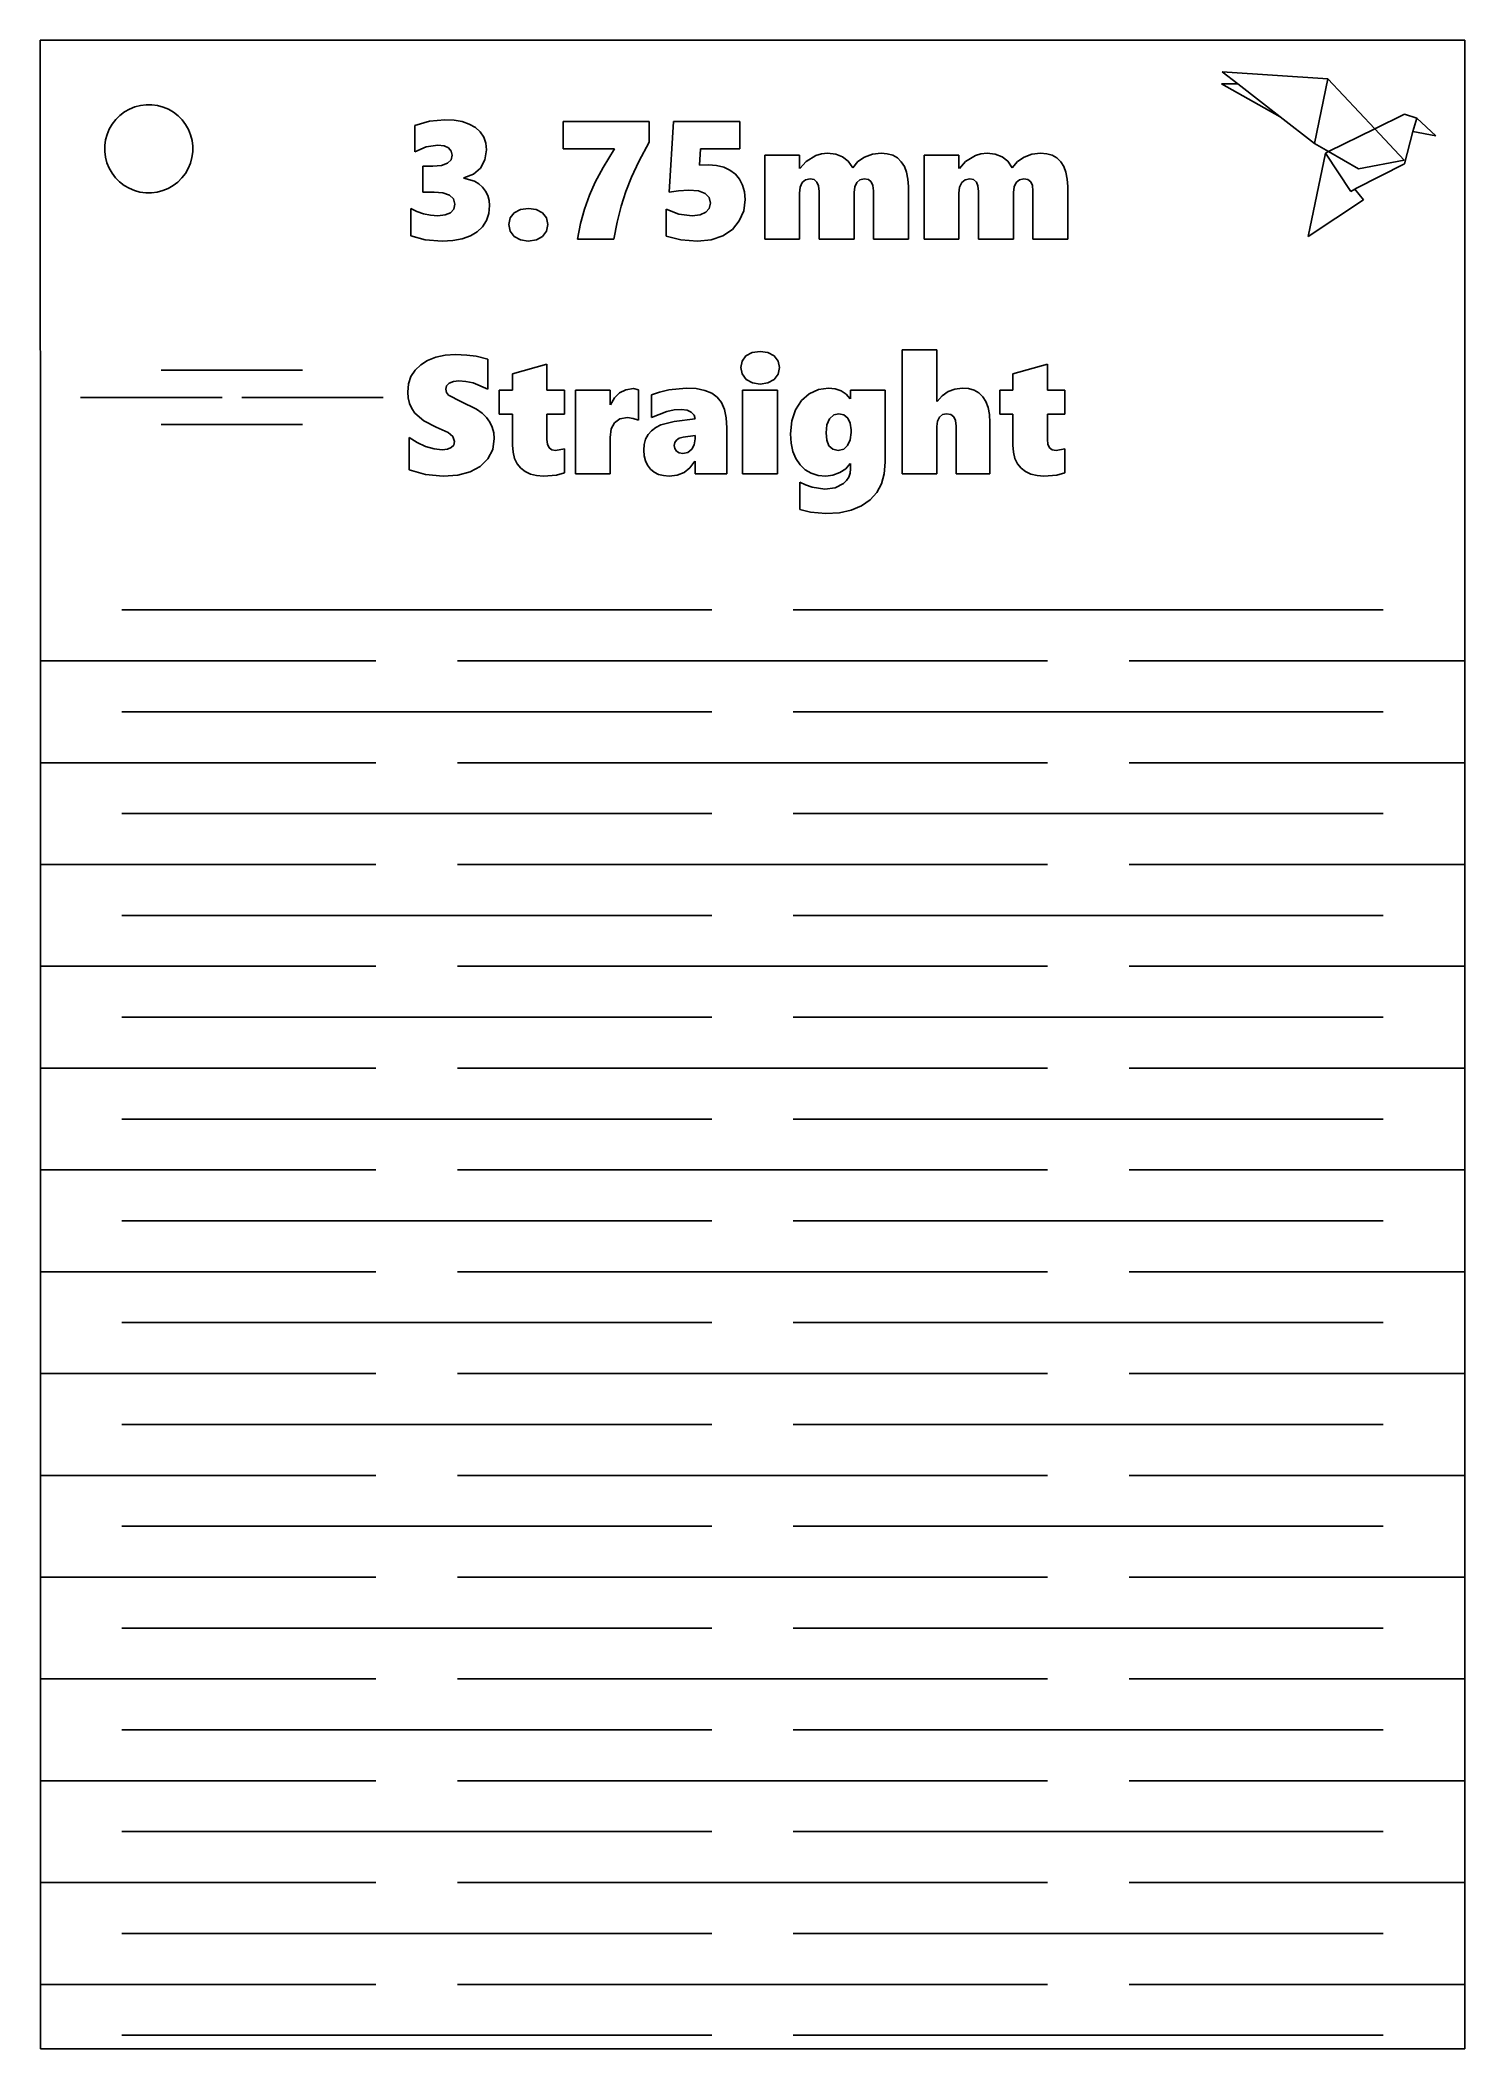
# Model space of a CAD drawing. Extents: x -52 to 52, y -74 to 74.
import ezdxf

# ---------------------------------------------------------------- set-up
doc = ezdxf.new("R2010")
doc.units = 0
doc.header["$MEASUREMENT"] = 0
doc.layers.get('0').update_dxf_attribs({"linetype": 'CONTINUOUS'})

msp = doc.modelspace()

# ---------------------------------------------------------------- linework, layer by layer
for p, q in [((-52.47, 73.99), (52.47, 73.99)), ((-52.47, 73.99), (-52.45, 28.26)), ((52.47, 73.99), (52.47, 28.26)), ((42.39, 71.14), (34.6, 71.65)), ((34.6, 71.65), (35.74, 70.77)), ((42.39, 71.14), (41.41, 66.38)), ((45.84, 67.46), (42.39, 71.14)), ((34.54, 70.77), (38.88, 68.34)), ((35.74, 70.77), (34.54, 70.77)), ((35.74, 70.77), (38.88, 68.34)), ((-46.91, 68.14), (-47.17, 67.81)), ((-46.61, 68.44), (-46.91, 68.14)), ((-46.27, 68.7), (-46.61, 68.44)), ((-45.9, 68.91), (-46.27, 68.7)), ((-45.5, 69.07), (-45.9, 68.91)), ((-45.09, 69.18), (-45.5, 69.07)), ((-44.67, 69.23), (-45.09, 69.18)), ((-44.25, 69.23), (-44.67, 69.23)), ((-43.83, 69.17), (-44.25, 69.23)), ((-43.42, 69.06), (-43.83, 69.17)), ((-43.02, 68.9), (-43.42, 69.06)), ((-42.66, 68.68), (-43.02, 68.9)), ((-42.32, 68.42), (-42.66, 68.68)), ((-42.02, 68.12), (-42.32, 68.42)), ((-41.76, 67.78), (-42.02, 68.12)), ((-23.79, 68.02), (-22.66, 68.13)), ((-22.66, 68.13), (-21.98, 68.1)), ((-21.98, 68.1), (-21.38, 67.99)), ((38.88, 68.34), (41.41, 66.38)), ((48.02, 68.54), (45.84, 67.46)), ((48.94, 68.24), (48.02, 68.54)), ((48.94, 68.24), (48.65, 67.25)), ((50.35, 66.94), (48.94, 68.24)), ((-47.66, 66.64), (-47.72, 66.22)), ((-47.55, 67.05), (-47.66, 66.64)), ((-47.38, 67.44), (-47.55, 67.05)), ((-47.17, 67.81), (-47.38, 67.44)), ((-41.55, 67.41), (-41.76, 67.78)), ((-41.39, 67.02), (-41.55, 67.41)), ((-41.28, 66.61), (-41.39, 67.02)), ((-41.23, 66.19), (-41.28, 66.61)), ((-24.87, 67.7), (-23.79, 68.02)), ((-24.87, 65.77), (-24.87, 67.7)), ((-21.38, 67.99), (-20.86, 67.8)), ((-20.86, 67.8), (-20.41, 67.55)), ((-20.41, 67.55), (-20.05, 67.23)), ((-20.05, 67.23), (-19.8, 66.85)), ((-19.8, 66.85), (-19.65, 66.41)), ((-13.94, 65.98), (-13.94, 67.99)), ((-13.94, 67.99), (-7.61, 67.99)), ((-7.61, 67.99), (-7.61, 66.47)), ((-6.14, 62.79), (-5.82, 67.99)), ((-5.82, 67.99), (-0.93, 67.99)), ((-0.93, 67.99), (-0.93, 65.98)), ((45.84, 67.46), (42.44, 65.79)), ((48, 65.16), (45.84, 67.46)), ((48.04, 64.88), (48.65, 67.25)), ((48.65, 67.25), (50.35, 66.94)), ((-47.72, 66.22), (-47.72, 65.79)), ((-47.72, 65.79), (-47.66, 65.37)), ((-47.66, 65.37), (-47.56, 64.96)), ((-41.4, 64.93), (-41.29, 65.34)), ((-41.29, 65.34), (-41.23, 65.76)), ((-41.23, 65.76), (-41.23, 66.19)), ((-24.03, 66.13), (-24.87, 65.77)), ((-23.19, 66.26), (-24.03, 66.13)), ((-22.72, 66.21), (-23.19, 66.26)), ((-22.39, 66.06), (-22.72, 66.21)), ((-22.47, 64.92), (-22.21, 65.18)), ((-22.19, 65.82), (-22.39, 66.06)), ((-22.21, 65.18), (-22.13, 65.51)), ((-22.13, 65.51), (-22.19, 65.82)), ((-19.71, 65.18), (-20.03, 64.57)), ((-19.6, 65.92), (-19.71, 65.18)), ((-19.65, 66.41), (-19.6, 65.92)), ((-10.17, 65.98), (-13.94, 65.98)), ((-11, 64.62), (-10.17, 65.98)), ((-7.61, 66.47), (-8.37, 65.05)), ((-3.82, 65.98), (-3.91, 64.77)), ((-0.93, 65.98), (-3.82, 65.98)), ((0.9, 59.33), (0.9, 65.51)), ((0.9, 65.51), (3.47, 65.51)), ((3.47, 65.51), (3.47, 64.54)), ((3.95, 65.06), (4.67, 65.5)), ((4.67, 65.5), (5.08, 65.62)), ((5.08, 65.62), (5.53, 65.66)), ((5.53, 65.66), (6.14, 65.6)), ((6.14, 65.6), (6.64, 65.4)), ((6.64, 65.4), (7.05, 65.07)), ((7.77, 65.04), (8.26, 65.38)), ((8.26, 65.38), (8.83, 65.59)), ((8.83, 65.59), (9.47, 65.66)), ((9.47, 65.66), (9.93, 65.62)), ((9.93, 65.62), (10.33, 65.51)), ((10.33, 65.51), (10.67, 65.31)), ((10.67, 65.31), (10.96, 65.03)), ((12.64, 59.33), (12.64, 65.51)), ((12.64, 65.51), (15.21, 65.51)), ((15.21, 65.51), (15.21, 64.54)), ((15.7, 65.06), (16.42, 65.5)), ((16.42, 65.5), (16.83, 65.62)), ((16.83, 65.62), (17.28, 65.66)), ((17.28, 65.66), (17.88, 65.6)), ((17.88, 65.6), (18.39, 65.4)), ((18.39, 65.4), (18.8, 65.07)), ((19.52, 65.04), (20.01, 65.38)), ((20.01, 65.38), (20.58, 65.59)), ((20.58, 65.59), (21.21, 65.66)), ((21.21, 65.66), (21.67, 65.62)), ((21.67, 65.62), (22.07, 65.51)), ((22.07, 65.51), (22.42, 65.31)), ((22.42, 65.31), (22.71, 65.03)), ((42.2, 65.67), (40.93, 59.52)), ((41.41, 66.38), (42.44, 65.79)), ((42.44, 65.79), (42.2, 65.67)), ((42.2, 65.67), (44.07, 62.84)), ((42.44, 65.79), (44.65, 64.52)), ((44.65, 64.52), (48, 65.16)), ((-47.56, 64.96), (-47.39, 64.56)), ((-47.39, 64.56), (-47.18, 64.2)), ((-47.18, 64.2), (-46.93, 63.86)), ((-46.93, 63.86), (-46.63, 63.56)), ((-42.34, 63.54), (-42.04, 63.84)), ((-42.04, 63.84), (-41.78, 64.17)), ((-41.78, 64.17), (-41.56, 64.54)), ((-41.56, 64.54), (-41.4, 64.93)), ((-24.29, 62.8), (-24.29, 64.7)), ((-24.29, 64.7), (-23.55, 64.7)), ((-23.55, 64.7), (-22.92, 64.75)), ((-22.92, 64.75), (-22.47, 64.92)), ((-20.56, 64.11), (-21.26, 63.85)), ((-21.26, 63.85), (-21.26, 63.82)), ((-21.26, 63.82), (-20.48, 63.59)), ((-20.03, 64.57), (-20.56, 64.11)), ((-11.58, 63.53), (-11, 64.62)), ((-8.92, 63.9), (-9.33, 62.84)), ((-8.37, 65.05), (-8.92, 63.9)), ((-3.91, 64.77), (-3.25, 64.81)), ((-3.25, 64.81), (-2.65, 64.76)), ((-2.65, 64.76), (-2.12, 64.64)), ((-2.12, 64.64), (-1.66, 64.42)), ((-1.66, 64.42), (-1.26, 64.12)), ((-1.26, 64.12), (-0.95, 63.75)), ((-0.95, 63.75), (-0.73, 63.31)), ((3.49, 64.54), (3.95, 65.06)), ((3.91, 63.71), (3.67, 63.51)), ((4.26, 63.78), (3.91, 63.71)), ((4.54, 63.72), (4.26, 63.78)), ((4.74, 63.54), (4.54, 63.72)), ((7.05, 65.07), (7.39, 64.58)), ((7.39, 64.58), (7.77, 65.04)), ((7.91, 63.71), (7.68, 63.51)), ((8.23, 63.78), (7.91, 63.71)), ((8.54, 63.73), (8.23, 63.78)), ((8.75, 63.56), (8.54, 63.73)), ((10.96, 65.03), (11.19, 64.68)), ((11.19, 64.68), (11.35, 64.26)), ((11.35, 64.26), (11.45, 63.76)), ((11.45, 63.76), (11.48, 63.2)), ((15.24, 64.54), (15.7, 65.06)), ((15.66, 63.71), (15.41, 63.51)), ((16.01, 63.78), (15.66, 63.71)), ((16.29, 63.72), (16.01, 63.78)), ((16.49, 63.54), (16.29, 63.72)), ((18.8, 65.07), (19.14, 64.58)), ((19.14, 64.58), (19.52, 65.04)), ((19.66, 63.71), (19.42, 63.51)), ((19.98, 63.78), (19.66, 63.71)), ((20.29, 63.73), (19.98, 63.78)), ((20.5, 63.56), (20.29, 63.73)), ((22.71, 65.03), (22.93, 64.68)), ((22.93, 64.68), (23.09, 64.26)), ((23.09, 64.26), (23.19, 63.76)), ((23.19, 63.76), (23.22, 63.2)), ((44.45, 63.06), (48.04, 64.88)), ((-46.63, 63.56), (-46.29, 63.29)), ((-46.29, 63.29), (-45.92, 63.08)), ((-45.92, 63.08), (-45.53, 62.92)), ((-45.53, 62.92), (-45.12, 62.8)), ((-45.12, 62.8), (-44.7, 62.75)), ((-44.7, 62.75), (-44.28, 62.75)), ((-44.28, 62.75), (-43.85, 62.8)), ((-43.85, 62.8), (-43.44, 62.91)), ((-43.44, 62.91), (-43.05, 63.07)), ((-43.05, 63.07), (-42.68, 63.28)), ((-42.68, 63.28), (-42.34, 63.54)), ((-23.45, 62.8), (-24.29, 62.8)), ((-22.81, 62.74), (-23.45, 62.8)), ((-22.32, 62.57), (-22.81, 62.74)), ((-22.02, 62.29), (-22.32, 62.57)), ((-21.92, 61.92), (-22.02, 62.29)), ((-20.48, 63.59), (-20.16, 63.4)), ((-20.16, 63.4), (-19.88, 63.15)), ((-19.88, 63.15), (-19.66, 62.86)), ((-19.66, 62.86), (-19.5, 62.54)), ((-19.5, 62.54), (-19.4, 62.19)), ((-19.4, 62.19), (-19.37, 61.81)), ((-12.37, 61.55), (-12.01, 62.56)), ((-12.01, 62.56), (-11.58, 63.53)), ((-9.33, 62.84), (-9.68, 61.75)), ((-5.44, 62.9), (-6.14, 62.79)), ((-4.68, 62.94), (-5.44, 62.9)), ((-3.98, 62.88), (-4.68, 62.94)), ((-3.49, 62.7), (-3.98, 62.88)), ((-3.19, 62.4), (-3.49, 62.7)), ((-3.09, 61.99), (-3.19, 62.4)), ((-0.73, 63.31), (-0.59, 62.82)), ((-0.55, 62.26), (-0.65, 61.42)), ((-0.59, 62.82), (-0.55, 62.26)), ((3.52, 63.17), (3.47, 62.72)), ((3.47, 62.72), (3.47, 59.33)), ((3.67, 63.51), (3.52, 63.17)), ((4.86, 63.25), (4.74, 63.54)), ((4.9, 62.83), (4.86, 63.25)), ((4.9, 59.33), (4.9, 62.83)), ((7.53, 63.19), (7.48, 62.77)), ((7.48, 62.77), (7.48, 59.33)), ((7.68, 63.51), (7.53, 63.19)), ((8.87, 63.28), (8.75, 63.56)), ((8.91, 62.89), (8.87, 63.28)), ((8.91, 59.33), (8.91, 62.89)), ((11.48, 63.2), (11.48, 59.33)), ((15.26, 63.17), (15.21, 62.72)), ((15.21, 62.72), (15.21, 59.33)), ((15.41, 63.51), (15.26, 63.17)), ((16.61, 63.25), (16.49, 63.54)), ((16.65, 62.83), (16.61, 63.25)), ((16.65, 59.33), (16.65, 62.83)), ((19.27, 63.19), (19.22, 62.77)), ((19.22, 62.77), (19.22, 59.33)), ((19.42, 63.51), (19.27, 63.19)), ((20.62, 63.28), (20.5, 63.56)), ((20.66, 62.89), (20.62, 63.28)), ((20.66, 59.33), (20.66, 62.89)), ((23.22, 63.2), (23.22, 59.33)), ((40.93, 59.52), (45.02, 62.23)), ((44.07, 62.84), (44.37, 63.02)), ((44.37, 63.02), (44.45, 63.06)), ((45.02, 62.23), (44.37, 63.02)), ((-25.17, 59.57), (-25.17, 61.58)), ((-25.17, 61.58), (-24.73, 61.37)), ((-24.73, 61.37), (-24.24, 61.2)), ((-24.24, 61.2), (-23.72, 61.1)), ((-23.72, 61.1), (-23.19, 61.06)), ((-23.19, 61.06), (-22.65, 61.12)), ((-22.65, 61.12), (-22.25, 61.28)), ((-22.25, 61.28), (-22, 61.55)), ((-22, 61.55), (-21.92, 61.92)), ((-19.6, 60.7), (-19.88, 60.25)), ((-19.43, 61.22), (-19.6, 60.7)), ((-19.37, 61.81), (-19.43, 61.22)), ((-17.94, 60.41), (-17.85, 60.89)), ((-17.85, 60.89), (-17.55, 61.27)), ((-17.55, 61.27), (-17.1, 61.51)), ((-17.1, 61.51), (-16.51, 61.6)), ((-16.51, 61.6), (-15.93, 61.51)), ((-15.93, 61.51), (-15.47, 61.27)), ((-15.47, 61.27), (-15.17, 60.89)), ((-15.17, 60.89), (-15.08, 60.41)), ((-12.67, 60.48), (-12.37, 61.55)), ((-9.68, 61.75), (-9.98, 60.59)), ((-6.35, 59.54), (-6.35, 61.55)), ((-6.35, 61.55), (-5.42, 61.18)), ((-5.42, 61.18), (-4.44, 61.06)), ((-4.44, 61.06), (-3.86, 61.12)), ((-3.86, 61.12), (-3.43, 61.31)), ((-3.43, 61.31), (-3.18, 61.6)), ((-3.18, 61.6), (-3.09, 61.99)), ((-0.65, 61.42), (-0.97, 60.67)), ((-24.11, 59.29), (-25.17, 59.57)), ((-22.87, 59.18), (-24.11, 59.29)), ((-22.07, 59.22), (-22.87, 59.18)), ((-21.38, 59.35), (-22.07, 59.22)), ((-20.78, 59.57), (-21.38, 59.35)), ((-20.28, 59.87), (-20.78, 59.57)), ((-19.88, 60.25), (-20.28, 59.87)), ((-17.84, 59.93), (-17.94, 60.41)), ((-17.55, 59.53), (-17.84, 59.93)), ((-17.1, 59.27), (-17.55, 59.53)), ((-16.53, 59.18), (-17.1, 59.27)), ((-15.92, 59.27), (-16.53, 59.18)), ((-15.46, 59.52), (-15.92, 59.27)), ((-15.17, 59.91), (-15.46, 59.52)), ((-15.08, 60.41), (-15.17, 59.91)), ((-12.88, 59.33), (-12.67, 60.48)), ((-10.21, 59.33), (-12.88, 59.33)), ((-9.98, 60.59), (-10.21, 59.33)), ((-5.29, 59.28), (-6.35, 59.54)), ((-4.04, 59.18), (-5.29, 59.28)), ((-3.04, 59.28), (-4.04, 59.18)), ((-2.18, 59.57), (-3.04, 59.28)), ((-1.48, 60.04), (-2.18, 59.57)), ((-0.97, 60.67), (-1.48, 60.04)), ((3.47, 59.33), (0.9, 59.33)), ((7.48, 59.33), (4.9, 59.33)), ((11.48, 59.33), (8.91, 59.33)), ((15.21, 59.33), (12.64, 59.33)), ((19.22, 59.33), (16.65, 59.33)), ((23.22, 59.33), (20.66, 59.33)), ((-24.44, 50.08), (-23.93, 50.4)), ((-23.93, 50.4), (-23.33, 50.64)), ((-23.33, 50.64), (-22.65, 50.78)), ((-22.65, 50.78), (-21.88, 50.83)), ((-21.88, 50.83), (-21.05, 50.79)), ((-21.05, 50.79), (-20.36, 50.7)), ((-20.36, 50.7), (-19.49, 50.49)), ((-19.49, 50.49), (-19.49, 48.29)), ((-0.87, 49.87), (-0.77, 50.35)), ((-0.77, 50.35), (-0.48, 50.73)), ((-0.48, 50.73), (-0.03, 50.98)), ((-0.03, 50.98), (0.56, 51.06)), ((0.56, 51.06), (1.14, 50.98)), ((1.14, 50.98), (1.6, 50.73)), ((1.6, 50.73), (1.9, 50.35)), ((1.9, 50.35), (1.99, 49.87)), ((11.02, 42.03), (11.02, 51.18)), ((11.02, 51.18), (13.59, 51.18)), ((13.59, 51.18), (13.59, 47.37)), ((-43.57, 49.67), (-33.14, 49.67)), ((-25.34, 48.66), (-25.16, 49.2)), ((-25.16, 49.2), (-24.86, 49.67)), ((-24.86, 49.67), (-24.44, 50.08)), ((-22.03, 48.85), (-22.34, 48.73)), ((-21.64, 48.89), (-22.03, 48.85)), ((-21.11, 48.85), (-21.64, 48.89)), ((-20.57, 48.74), (-21.11, 48.85)), ((-17.68, 49.42), (-15.14, 50.12)), ((-17.68, 48.21), (-17.68, 49.42)), ((-15.14, 50.12), (-15.14, 48.21)), ((-0.77, 49.4), (-0.87, 49.87)), ((-0.47, 49), (-0.77, 49.4)), ((-0.01, 48.74), (-0.47, 49)), ((1.6, 48.99), (1.14, 48.74)), ((1.9, 49.38), (1.6, 48.99)), ((1.99, 49.87), (1.9, 49.38)), ((19.18, 49.42), (21.72, 50.12)), ((19.18, 48.21), (19.18, 49.42)), ((21.72, 50.12), (21.72, 48.21)), ((-49.51, 47.67), (-39.07, 47.67)), ((-37.63, 47.67), (-27.2, 47.67)), ((-25.4, 48.07), (-25.34, 48.66)), ((-25.36, 47.64), (-25.4, 48.07)), ((-25.27, 47.23), (-25.36, 47.64)), ((-22.54, 48.53), (-22.6, 48.28)), ((-22.6, 48.28), (-22.55, 48.03)), ((-22.55, 48.03), (-22.39, 47.83)), ((-22.34, 48.73), (-22.54, 48.53)), ((-22.39, 47.83), (-21.49, 47.37)), ((-21.49, 47.37), (-20.34, 46.8)), ((-19.49, 48.29), (-20.57, 48.74)), ((-18.65, 46.43), (-18.65, 48.21)), ((-18.65, 48.21), (-17.68, 48.21)), ((-15.14, 48.21), (-13.86, 48.21)), ((-13.86, 48.21), (-13.86, 46.43)), ((-13.05, 42.03), (-13.05, 48.21)), ((-13.05, 48.21), (-10.48, 48.21)), ((-10.48, 48.21), (-10.48, 47.12)), ((-10.46, 47.12), (-10.17, 47.64)), ((-10.17, 47.64), (-9.79, 48.01)), ((-9.79, 48.01), (-9.32, 48.24)), ((-9.32, 48.24), (-8.77, 48.32)), ((-8.77, 48.32), (-8.41, 48.24)), ((-8.41, 48.24), (-8.41, 46)), ((-7.43, 47.86), (-6.86, 48.06)), ((-7.43, 46.19), (-7.43, 47.86)), ((-6.86, 48.06), (-6.17, 48.22)), ((-6.17, 48.22), (-4.88, 48.36)), ((-4.88, 48.36), (-4.15, 48.32)), ((-4.15, 48.32), (-3.52, 48.19)), ((-3.52, 48.19), (-3, 47.98)), ((-3, 47.98), (-2.6, 47.68)), ((-2.6, 47.68), (-2.29, 47.29)), ((-0.73, 42.03), (-0.73, 48.21)), ((-0.73, 48.21), (1.84, 48.21)), ((0.56, 48.65), (-0.01, 48.74)), ((1.14, 48.74), (0.56, 48.65)), ((1.84, 48.21), (1.84, 42.03)), ((3.17, 46.76), (3.61, 47.44)), ((3.61, 47.44), (4.18, 47.94)), ((4.18, 47.94), (4.86, 48.25)), ((4.86, 48.25), (5.6, 48.36)), ((5.6, 48.36), (6.1, 48.31)), ((6.1, 48.31), (6.54, 48.16)), ((6.54, 48.16), (6.9, 47.91)), ((6.9, 47.91), (7.2, 47.57)), ((7.22, 47.57), (7.22, 48.21)), ((7.22, 48.21), (9.78, 48.21)), ((9.78, 48.21), (9.78, 42.89)), ((13.61, 47.37), (13.98, 47.79)), ((13.98, 47.79), (14.42, 48.1)), ((14.42, 48.1), (14.91, 48.29)), ((14.91, 48.29), (15.44, 48.36)), ((15.44, 48.36), (15.91, 48.32)), ((15.91, 48.32), (16.32, 48.2)), ((16.32, 48.2), (16.67, 48)), ((16.67, 48), (16.96, 47.72)), ((16.96, 47.72), (17.19, 47.36)), ((17.19, 47.36), (17.36, 46.92)), ((18.21, 46.43), (18.21, 48.21)), ((18.21, 48.21), (19.18, 48.21)), ((21.72, 48.21), (23, 48.21)), ((23, 48.21), (23, 46.43)), ((-25.1, 46.86), (-25.27, 47.23)), ((-24.88, 46.52), (-25.1, 46.86)), ((-24.22, 45.94), (-24.88, 46.52)), ((-23.31, 45.47), (-24.22, 45.94)), ((-20.34, 46.8), (-19.92, 46.5)), ((-19.92, 46.5), (-19.59, 46.18)), ((-19.59, 46.18), (-19.34, 45.84)), ((-17.68, 46.43), (-18.65, 46.43)), ((-17.68, 44.15), (-17.68, 46.43)), ((-13.86, 46.43), (-15.14, 46.43)), ((-15.14, 46.43), (-15.14, 44.57)), ((-9.77, 46.09), (-10.16, 45.81)), ((-9.21, 46.18), (-9.77, 46.09)), ((-8.8, 46.12), (-9.21, 46.18)), ((-8.41, 46), (-8.8, 46.12)), ((-6.3, 46.63), (-7.43, 46.19)), ((-6.75, 45.65), (-5.77, 45.9)), ((-5.76, 46.75), (-6.3, 46.63)), ((-5.77, 45.9), (-4.23, 46.09)), ((-5.24, 46.78), (-5.76, 46.75)), ((-4.82, 46.73), (-5.24, 46.78)), ((-4.51, 46.59), (-4.82, 46.73)), ((-4.3, 46.37), (-4.51, 46.59)), ((-4.23, 46.09), (-4.3, 46.37)), ((-2.29, 47.29), (-2.06, 46.79)), ((-2.06, 46.79), (-1.93, 46.17)), ((-1.93, 46.17), (-1.89, 45.44)), ((2.81, 45), (2.9, 45.94)), ((2.9, 45.94), (3.17, 46.76)), ((5.68, 46.09), (5.48, 45.64)), ((5.98, 46.38), (5.68, 46.09)), ((6.37, 46.47), (5.98, 46.38)), ((6.74, 46.39), (6.37, 46.47)), ((7.02, 46.15), (6.74, 46.39)), ((7.2, 45.78), (7.02, 46.15)), ((13.64, 45.91), (13.59, 45.54)), ((13.77, 46.21), (13.64, 45.91)), ((13.99, 46.41), (13.77, 46.21)), ((14.3, 46.47), (13.99, 46.41)), ((14.61, 46.42), (14.3, 46.47)), ((14.83, 46.24), (14.61, 46.42)), ((14.96, 45.96), (14.83, 46.24)), ((15, 45.55), (14.96, 45.96)), ((17.36, 46.92), (17.46, 46.41)), ((17.46, 46.41), (17.49, 45.82)), ((19.18, 46.43), (18.21, 46.43)), ((19.18, 44.15), (19.18, 46.43)), ((23, 46.43), (21.72, 46.43)), ((21.72, 46.43), (21.72, 44.57)), ((-43.57, 45.67), (-33.14, 45.67)), ((-25.28, 42.33), (-25.28, 44.71)), ((-25.28, 44.71), (-24.7, 44.35)), ((-22.42, 45.09), (-23.31, 45.47)), ((-22.07, 44.79), (-22.42, 45.09)), ((-21.95, 44.42), (-22.07, 44.79)), ((-22.01, 44.16), (-21.95, 44.42)), ((-19.34, 45.84), (-19.17, 45.47)), ((-19.17, 45.47), (-19.06, 45.07)), ((-19.03, 44.65), (-19.14, 43.84)), ((-19.06, 45.07), (-19.03, 44.65)), ((-15.14, 44.57), (-15.1, 44.22)), ((-10.4, 45.35), (-10.48, 44.71)), ((-10.48, 44.71), (-10.48, 42.03)), ((-10.16, 45.81), (-10.4, 45.35)), ((-7.97, 44.21), (-7.87, 44.6)), ((-7.87, 44.6), (-7.69, 44.93)), ((-7.69, 44.93), (-7.45, 45.22)), ((-7.45, 45.22), (-7.13, 45.46)), ((-7.13, 45.46), (-6.75, 45.65)), ((-5.59, 44.53), (-5.71, 44.35)), ((-5.39, 44.66), (-5.59, 44.53)), ((-5.1, 44.74), (-5.39, 44.66)), ((-4.23, 44.86), (-5.1, 44.74)), ((-4.3, 44.19), (-4.23, 44.62)), ((-4.23, 44.62), (-4.23, 44.86)), ((-1.89, 45.44), (-1.89, 42.03)), ((2.85, 44.3), (2.81, 45)), ((5.48, 45.64), (5.42, 45.06)), ((5.42, 45.06), (5.47, 44.52)), ((5.47, 44.52), (5.63, 44.11)), ((7.01, 44.12), (7.2, 44.54)), ((7.26, 45.29), (7.2, 45.78)), ((7.2, 44.54), (7.26, 45.08)), ((7.26, 45.08), (7.26, 45.29)), ((13.59, 45.54), (13.59, 42.03)), ((15, 42.03), (15, 45.55)), ((17.49, 45.82), (17.49, 42.03)), ((21.72, 44.57), (21.76, 44.22)), ((-24.7, 44.35), (-24.08, 44.06)), ((-24.08, 44.06), (-23.44, 43.88)), ((-23.44, 43.88), (-22.85, 43.82)), ((-22.85, 43.82), (-22.47, 43.86)), ((-22.47, 43.86), (-22.19, 43.97)), ((-22.19, 43.97), (-22.01, 44.16)), ((-19.49, 43.14), (-20.05, 42.58)), ((-19.14, 43.84), (-19.49, 43.14)), ((-17.64, 43.64), (-17.68, 44.15)), ((-17.53, 43.18), (-17.64, 43.64)), ((-17.34, 42.79), (-17.53, 43.18)), ((-15.1, 44.22), (-14.98, 43.96)), ((-14.98, 43.96), (-14.78, 43.81)), ((-14.78, 43.81), (-14.5, 43.76)), ((-14.5, 43.76), (-13.86, 43.89)), ((-13.86, 43.89), (-13.86, 42.11)), ((-8.01, 43.78), (-7.97, 44.21)), ((-7.98, 43.37), (-8.01, 43.78)), ((-7.88, 43), (-7.98, 43.37)), ((-7.73, 42.68), (-7.88, 43)), ((-5.71, 44.35), (-5.76, 44.13)), ((-5.76, 44.13), (-5.72, 43.9)), ((-5.72, 43.9), (-5.6, 43.71)), ((-5.6, 43.71), (-5.4, 43.59)), ((-5.4, 43.59), (-5.14, 43.55)), ((-5.14, 43.55), (-4.77, 43.62)), ((-4.77, 43.62), (-4.48, 43.85)), ((-4.26, 42.97), (-4.61, 42.49)), ((-4.48, 43.85), (-4.3, 44.19)), ((-4.23, 42.03), (-4.23, 42.97)), ((2.98, 43.69), (2.85, 44.3)), ((3.2, 43.16), (2.98, 43.69)), ((3.5, 42.71), (3.2, 43.16)), ((5.63, 44.11), (5.92, 43.85)), ((5.92, 43.85), (6.32, 43.76)), ((6.32, 43.76), (6.72, 43.85)), ((6.72, 43.85), (7.01, 44.12)), ((19.22, 43.64), (19.18, 44.15)), ((19.33, 43.18), (19.22, 43.64)), ((19.52, 42.79), (19.33, 43.18)), ((21.76, 44.22), (21.88, 43.96)), ((21.88, 43.96), (22.08, 43.81)), ((22.08, 43.81), (22.36, 43.76)), ((22.36, 43.76), (23, 43.89)), ((23, 43.89), (23, 42.11)), ((-24.09, 41.99), (-25.28, 42.33)), ((-22.79, 41.88), (-24.09, 41.99)), ((-21.7, 41.95), (-22.79, 41.88)), ((-20.79, 42.19), (-21.7, 41.95)), ((-20.05, 42.58), (-20.79, 42.19)), ((-17.07, 42.47), (-17.34, 42.79)), ((-16.74, 42.21), (-17.07, 42.47)), ((-16.35, 42.02), (-16.74, 42.21)), ((-15.9, 41.91), (-16.35, 42.02)), ((-15.39, 41.88), (-15.9, 41.91)), ((-14.43, 41.95), (-15.39, 41.88)), ((-13.86, 42.11), (-14.43, 41.95)), ((-10.48, 42.03), (-13.05, 42.03)), ((-7.51, 42.39), (-7.73, 42.68)), ((-7.24, 42.17), (-7.51, 42.39)), ((-6.92, 42), (-7.24, 42.17)), ((-6.56, 41.91), (-6.92, 42)), ((-6.14, 41.88), (-6.56, 41.91)), ((-5.55, 41.94), (-6.14, 41.88)), ((-5.04, 42.15), (-5.55, 41.94)), ((-4.61, 42.49), (-5.04, 42.15)), ((-1.89, 42.03), (-4.23, 42.03)), ((1.84, 42.03), (-0.73, 42.03)), ((3.49, 39.42), (3.49, 41.43)), ((3.49, 41.43), (3.91, 41.22)), ((3.88, 42.34), (3.5, 42.71)), ((4.32, 42.08), (3.88, 42.34)), ((4.83, 41.93), (4.32, 42.08)), ((5.39, 41.88), (4.83, 41.93)), ((5.93, 41.94), (5.39, 41.88)), ((6.43, 42.13), (5.93, 41.94)), ((6.87, 42.42), (6.43, 42.13)), ((6.7, 41.32), (6.93, 41.54)), ((7.2, 42.8), (6.87, 42.42)), ((6.93, 41.54), (7.09, 41.8)), ((7.09, 41.8), (7.19, 42.1)), ((7.19, 42.1), (7.22, 42.42)), ((7.22, 42.42), (7.22, 42.8)), ((9.71, 42.05), (9.5, 41.31)), ((9.78, 42.89), (9.71, 42.05)), ((13.59, 42.03), (11.02, 42.03)), ((17.49, 42.03), (15, 42.03)), ((19.79, 42.47), (19.52, 42.79)), ((20.12, 42.21), (19.79, 42.47)), ((20.51, 42.02), (20.12, 42.21)), ((20.96, 41.91), (20.51, 42.02)), ((21.47, 41.88), (20.96, 41.91)), ((22.43, 41.95), (21.47, 41.88)), ((23, 42.11), (22.43, 41.95)), ((3.91, 41.22), (4.4, 41.05)), ((4.4, 41.05), (5.32, 40.9)), ((5.32, 40.9), (6.1, 41.01)), ((6.1, 41.01), (6.7, 41.32)), ((8.66, 40.12), (8.04, 39.68)), ((9.15, 40.66), (8.66, 40.12)), ((9.5, 41.31), (9.15, 40.66)), ((4.27, 39.21), (3.49, 39.42)), ((5.39, 39.12), (4.27, 39.21)), ((6.4, 39.18), (5.39, 39.12)), ((7.28, 39.37), (6.4, 39.18)), ((8.04, 39.68), (7.28, 39.37)), ((-46.47, 32.01), (-3, 32.01)), ((3, 32.01), (46.47, 32.01)), ((-52.45, 28.26), (-27.74, 28.26)), ((-52.45, 28.26), (-52.45, 20.76)), ((-21.74, 28.26), (21.74, 28.26)), ((27.74, 28.26), (52.47, 28.26)), ((52.47, 28.26), (52.47, 20.76)), ((-46.47, 24.51), (-3, 24.51)), ((3, 24.51), (46.47, 24.51)), ((-52.45, 20.76), (-27.74, 20.76)), ((-52.45, 20.76), (-52.45, 13.26)), ((-21.74, 20.76), (21.74, 20.76)), ((27.74, 20.76), (52.47, 20.76)), ((52.47, 20.76), (52.47, 13.26)), ((-46.47, 17.01), (-3, 17.01)), ((3, 17.01), (46.47, 17.01)), ((-52.45, 13.26), (-27.74, 13.26)), ((-52.45, 13.26), (-52.45, 5.76)), ((-21.74, 13.26), (21.74, 13.26)), ((27.74, 13.26), (52.47, 13.26)), ((52.47, 13.26), (52.47, 5.76)), ((-46.47, 9.51), (-3, 9.51)), ((3, 9.51), (46.47, 9.51)), ((-52.45, 5.76), (-27.74, 5.76)), ((-52.45, 5.76), (-52.45, -1.74)), ((-21.74, 5.76), (21.74, 5.76)), ((27.74, 5.76), (52.47, 5.76)), ((52.47, 5.76), (52.47, -1.74)), ((-46.47, 2.01), (-3, 2.01)), ((3, 2.01), (46.47, 2.01)), ((-52.45, -1.74), (-27.74, -1.74)), ((-52.45, -1.74), (-52.45, -9.24)), ((-21.74, -1.74), (21.74, -1.74)), ((27.74, -1.74), (52.47, -1.74)), ((52.47, -1.74), (52.47, -9.24)), ((-46.47, -5.49), (-3, -5.49)), ((3, -5.49), (46.47, -5.49)), ((-52.45, -9.24), (-27.74, -9.24)), ((-52.45, -9.24), (-52.45, -16.74)), ((-21.74, -9.24), (21.74, -9.24)), ((27.74, -9.24), (52.47, -9.24)), ((52.47, -9.24), (52.47, -16.74)), ((-46.47, -12.99), (-3, -12.99)), ((3, -12.99), (46.47, -12.99)), ((-52.45, -16.74), (-27.74, -16.74)), ((-52.45, -16.74), (-52.45, -24.24)), ((-21.74, -16.74), (21.74, -16.74)), ((27.74, -16.74), (52.47, -16.74)), ((52.47, -16.74), (52.47, -24.24)), ((-46.47, -20.49), (-3, -20.49)), ((3, -20.49), (46.47, -20.49)), ((-52.45, -24.24), (-27.74, -24.24)), ((-52.45, -24.24), (-52.45, -31.74)), ((-21.74, -24.24), (21.74, -24.24)), ((27.74, -24.24), (52.47, -24.24)), ((52.47, -24.24), (52.47, -31.74)), ((-46.47, -27.99), (-3, -27.99)), ((3, -27.99), (46.47, -27.99)), ((-52.45, -31.74), (-27.74, -31.74)), ((-52.45, -31.74), (-52.45, -39.24)), ((-21.74, -31.74), (21.74, -31.74)), ((27.74, -31.74), (52.47, -31.74)), ((52.47, -31.74), (52.47, -39.24)), ((-46.47, -35.49), (-3, -35.49)), ((3, -35.49), (46.47, -35.49)), ((-52.45, -39.24), (-27.74, -39.24)), ((-52.45, -39.24), (-52.45, -46.74)), ((-21.74, -39.24), (21.74, -39.24)), ((27.74, -39.24), (52.47, -39.24)), ((52.47, -39.24), (52.47, -46.74)), ((-46.47, -42.99), (-3, -42.99)), ((3, -42.99), (46.47, -42.99)), ((-52.45, -46.74), (-27.74, -46.74)), ((-52.45, -46.74), (-52.45, -54.24)), ((-21.74, -46.74), (21.74, -46.74)), ((27.74, -46.74), (52.47, -46.74)), ((52.47, -46.74), (52.47, -54.24)), ((-46.47, -50.49), (-3, -50.49)), ((3, -50.49), (46.47, -50.49)), ((-52.45, -54.24), (-27.74, -54.24)), ((-52.45, -54.24), (-52.45, -61.74)), ((-21.74, -54.24), (21.74, -54.24)), ((27.74, -54.24), (52.47, -54.24)), ((52.47, -54.24), (52.47, -61.74)), ((-46.47, -57.99), (-3, -57.99)), ((3, -57.99), (46.47, -57.99)), ((-52.45, -61.74), (-27.74, -61.74)), ((-52.45, -61.74), (-52.45, -69.24)), ((-21.74, -61.74), (21.74, -61.74)), ((27.74, -61.74), (52.47, -61.74)), ((52.47, -61.74), (52.47, -69.24)), ((-46.47, -65.49), (-3, -65.49)), ((3, -65.49), (46.47, -65.49)), ((-52.45, -69.24), (-27.74, -69.24)), ((-52.45, -69.24), (-52.45, -73.99)), ((-21.74, -69.24), (21.74, -69.24)), ((27.74, -69.24), (52.47, -69.24)), ((52.47, -69.24), (52.47, -73.99)), ((-52.45, -73.99), (-27.74, -73.99)), ((-46.47, -72.99), (-3, -72.99)), ((-27.74, -73.99), (-21.74, -73.99)), ((-21.74, -73.99), (21.74, -73.99)), ((3, -72.99), (46.47, -72.99)), ((21.74, -73.99), (27.74, -73.99)), ((27.74, -73.99), (52.47, -73.99))]:
    msp.add_line(p, q)

doc.saveas('drawing.dxf')
